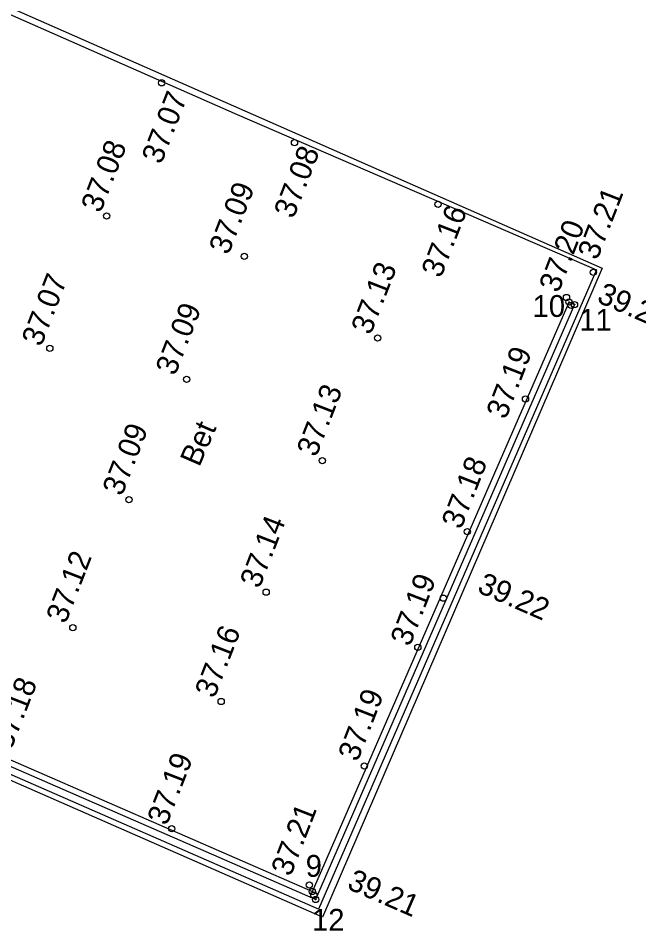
# Model space of a CAD drawing. Extents: x 626732 to 628098, y 6466951 to 6468293.
# Drawn here: x 627665.45 to 627685.33, y 6467639.99 to 6467669.23 of the extents above; entities that cross this region are included whole.
import ezdxf

# ---------------------------------------------------------------- set-up
doc = ezdxf.new("R2010")
doc.units = 0
for name, color, linetype in [('KOORDPUNKT', 7, 'Continuous'), ('KORGUS-EH2000', 7, 'Continuous'), ('MOOTPIIR', 7, 'Continuous'), ('RAJATIS', 7, 'Continuous'), ('TEE', 7, 'Continuous')]:
    doc.layers.add(name, color=color, linetype=linetype)

msp = doc.modelspace()

# ---------------------------------------------------------------- linework, layer by layer
at = {"layer": 'KOORDPUNKT'}
for centre, radius in [((627683.1, 6467660.133), 0.1), ((627683.1, 6467660.133), 0.01), ((627683.1, 6467660.133), 0.00882), ((627683.1, 6467660.133), 0.00764), ((627683.1, 6467660.133), 0.00645), ((627683.1, 6467660.133), 0.00527), ((627683.1, 6467660.133), 0.00409), ((627683.1, 6467660.133), 0.0029), ((627683.1, 6467660.133), 0.00172), ((627683.275, 6467660.051), 0.1), ((627683.275, 6467660.051), 0.01), ((627683.275, 6467660.051), 0.00882), ((627683.275, 6467660.051), 0.00764), ((627683.275, 6467660.051), 0.00645), ((627683.275, 6467660.051), 0.00527), ((627683.275, 6467660.051), 0.00409), ((627683.275, 6467660.051), 0.0029), ((627683.275, 6467660.051), 0.00172), ((627674.875, 6467641.245), 0.1), ((627674.875, 6467641.245), 0.01), ((627674.875, 6467641.245), 0.00882), ((627674.875, 6467641.245), 0.00764), ((627674.875, 6467641.245), 0.00645), ((627674.875, 6467641.245), 0.00527), ((627674.875, 6467641.245), 0.00409), ((627674.875, 6467641.245), 0.0029), ((627674.875, 6467641.245), 0.00172), ((627674.976, 6467640.987), 0.1), ((627674.976, 6467640.987), 0.01), ((627674.976, 6467640.987), 0.00882), ((627674.976, 6467640.987), 0.00764), ((627674.976, 6467640.987), 0.00645), ((627674.976, 6467640.987), 0.00527), ((627674.976, 6467640.987), 0.00409), ((627674.976, 6467640.987), 0.0029), ((627674.976, 6467640.987), 0.00172)]:
    msp.add_circle(centre, radius, dxfattribs=at)
at = {"layer": 'KORGUS-EH2000'}
for centre in [(627670.043, 6467667.156), (627674.301, 6467665.237), (627678.9, 6467663.263), (627668.276, 6467662.893), (627672.691, 6467661.596), (627683.88, 6467661.088), (627683.017, 6467660.279), (627683.166, 6467660.028), (627676.964, 6467658.981), (627666.458, 6467658.648), (627670.843, 6467657.655), (627681.703, 6467657.024), (627675.189, 6467655.053), (627668.992, 6467653.803), (627679.843, 6467652.772), (627673.392, 6467650.835), (627679.072, 6467650.644), (627667.196, 6467649.697), (627678.253, 6467649.069), (627671.949, 6467647.332), (627676.538, 6467645.269), (627670.363, 6467643.257), (627674.777, 6467641.453), (627674.919, 6467641.128)]:
    msp.add_circle(centre, 0.1, dxfattribs=at)
at = {"layer": 'MOOTPIIR'}
msp.add_lwpolyline([(627650.338, 6467679.087), (627652.517, 6467678.078), (627651.395, 6467675.654), (627684.159, 6467661.214), (627675.195, 6467640.422), (627640.107, 6467655.804)], close=True, dxfattribs=at)
at = {"layer": 'RAJATIS'}
msp.add_lwpolyline([(627640.6, 6467655.958), (627650.582, 6467678.918), (627650.768, 6467678.838), (627640.856, 6467656.062), (627652.146, 6467651.147), (627660.366, 6467670.045), (627660.552, 6467669.969), (627652.325, 6467651.069), (627674.875, 6467641.245), (627683.1, 6467660.133), (627683.275, 6467660.051), (627674.976, 6467640.987)], close=True, dxfattribs=at)
at = {"layer": 'TEE'}
msp.add_lwpolyline([(627650.743, 6467678.781), (627652.26, 6467678.032), (627651.023, 6467675.596), (627654.877, 6467673.879), (627661.18, 6467671.115), (627665.629, 6467669.158), (627672.463, 6467666.139), (627683.977, 6467661.16), (627675.072, 6467640.674), (627663.87, 6467645.57), (627652.128, 6467650.662), (627640.322, 6467655.846), (627646.497, 6467670.077), (627650.372, 6467678.964), (627650.561, 6467678.871)], dxfattribs=at)

# ---------------------------------------------------------------- texts
at = {"layer": 'KOORDPUNKT'}
for s, p in [('10', (627681.93, 6467659.656)), ('11', (627683.429, 6467659.212)), ('9', (627674.659, 6467641.715)), ('12', (627674.861, 6467639.986))]:
    msp.add_text(s, height=0.7, dxfattribs=at).set_placement(p)
at = {"layer": 'KORGUS-EH2000'}
for s, rotation, p in [('37.07', 68.7123, (627670.028, 6467664.52)), ('37.08', 68.7123, (627668.083, 6467662.96)), ('37.08', 68.7123, (627674.266, 6467662.775)), ('37.09', 68.7123, (627672.183, 6467661.617)), ('37.21', 68.7123, (627684.003, 6467661.448)), ('37.16', 68.7123, (627678.992, 6467660.874)), ('37.20', 68.7123, (627682.763, 6467660.4)), ('37.13', 68.7123, (627676.741, 6467659.052)), ('37.07', 68.7123, (627666.181, 6467658.677)), ('39.26', 336.4675, (627683.958, 6467660.145)), ('37.09', 68.7123, (627670.473, 6467657.745)), ('37.19', 68.7123, (627681.072, 6467656.344)), ('37.13', 68.7123, (627674.996, 6467655.136)), ('37.09', 68.7123, (627668.769, 6467653.886)), ('37.18', 68.7123, (627679.639, 6467652.82)), ('37.14', 68.7123, (627673.176, 6467650.925)), ('37.12', 68.7123, (627666.965, 6467649.795)), ('39.22', 336.4675, (627680.123, 6467650.85)), ('37.19', 68.7123, (627677.999, 6467649.067)), ('37.16', 68.7123, (627671.733, 6467647.407)), ('37.18', 68.7123, (627665.214, 6467645.747)), ('37.19', 68.7123, (627676.322, 6467645.375)), ('37.19', 68.7123, (627670.205, 6467643.328)), ('37.21', 68.7123, (627674.176, 6467641.697)), ('39.21', 336.4585, (627675.949, 6467641.348))]:
    msp.add_text(s, height=0.7, rotation=rotation, dxfattribs=at).set_placement(p)
at = {"layer": 'TEE'}
msp.add_text('Bet', height=0.7, rotation=66.4676, dxfattribs=at).set_placement((627671.248, 6467654.824))

doc.saveas('drawing.dxf')
